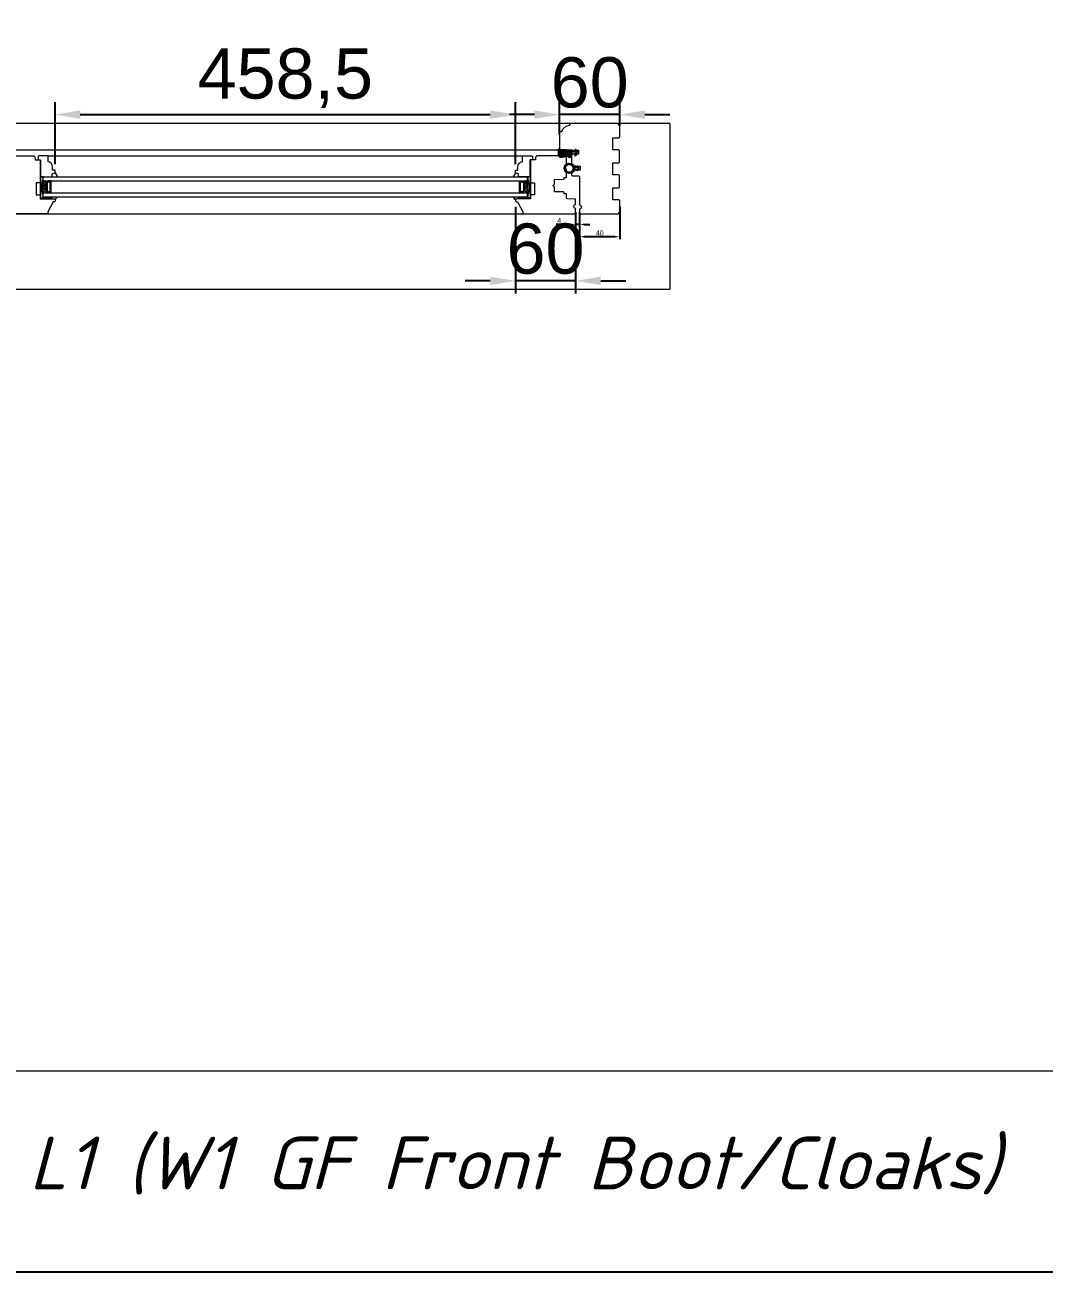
# Model space of a CAD drawing. Header units: millimetres. Extents: x 0 to 182016, y 11 to 3710.
# Drawn here: x 2964 to 3980, y 11 to 1253 of the extents above; entities that cross this region are included whole.
import ezdxf

# ---------------------------------------------------------------- set-up
doc = ezdxf.new("R2010")
doc.units = ezdxf.units.MM
for name, color, linetype, lineweight in [('Matmenys', 10, 'Continuous', 20), ('OTHER', 251, 'Continuous', 13), ('Stakta', 7, 'Continuous', 25), ('Testinės profilio linijos', 7, 'Continuous', 5)]:
    doc.layers.add(name, color=color, linetype=linetype, lineweight=lineweight)
doc.styles.add('ROMANS', font='stylu.ttf', dxfattribs={"oblique": 15})
doc.styles.get("Standard").update_dxf_attribs({"font": 'arial.ttf'})
doc.dimstyles.new('2', dxfattribs={"dimscale": 2, "dimtxt": 2.5, "dimasz": 2.5, "dimexe": 1.25, "dimexo": 0.625, "dimtad": 1, "dimtxsty": 'Standard', "dimcen": 2.5, "dimadec": 0, "dimazin": 0, "dimtfac": 1, "dimtmove": 0, "dimatfit": 3, "dimfxl": 1, "dimarcsym": 0})
doc.dimstyles.new('Padidinti matmenys', dxfattribs={"dimscale": 10, "dimtxt": 5, "dimasz": 2.5, "dimexe": 1.25, "dimexo": 0.625, "dimtad": 1, "dimdec": 1, "dimtxsty": 'Standard', "dimcen": 2.5, "dimadec": 0, "dimazin": 0, "dimtfac": 1, "dimtdec": 1, "dimtmove": 0, "dimatfit": 3, "dimfxl": 1, "dimarcsym": 0})

# ---------------------------------------------------------------- blocks, each defined once
blk = doc.blocks.new('*D1316')
at = {"layer": 'Defpoints', "color": 0, "transparency": 16777216}
for p in [(3556.9, 1073.3), (3516.9, 1067.8), (3516.9, 1042.1)]:
    blk.add_point(p, dxfattribs=at)
at = {"layer": 'Matmenys', "color": 0, "lineweight": -2, "transparency": 16777216}
for p, q in [((3556.9, 1072.1), (3556.9, 1039.6)), ((3516.9, 1066.6), (3516.9, 1039.6)), ((3551.9, 1042.1), (3521.9, 1042.1))]:
    blk.add_line(p, q, dxfattribs=at)
at = {"layer": 'Matmenys', "color": 0, "transparency": 16777216}
for points in [[(3521.9, 1043), (3521.9, 1041.3), (3516.9, 1042.1)], [(3551.9, 1043), (3551.9, 1041.3), (3556.9, 1042.1)]]:
    blk.add_solid(points, dxfattribs=at)
at = {"layer": 'Matmenys', "color": 0, "lineweight": 5, "transparency": 16777216, "insert": (3536.9, 1045.9), "char_height": 5, "attachment_point": 5}
blk.add_mtext('40', dxfattribs=at)
blk = doc.blocks.new('*D1317')
at = {"color": 0, "lineweight": -2, "transparency": 16777216}
for p, q in [((3496.9, 1144.1), (3496.9, 1176.3)), ((3556.9, 1152.6), (3556.9, 1176.3)), ((3471.9, 1163.8), (3446.9, 1163.8)), ((3556.9, 1163.8), (3496.9, 1163.8)), ((3581.9, 1163.8), (3606.9, 1163.8))]:
    blk.add_line(p, q, dxfattribs=at)
at = {"color": 0, "transparency": 16777216}
for points in [[(3471.9, 1168), (3471.9, 1159.6), (3496.9, 1163.8)], [(3581.9, 1168), (3581.9, 1159.6), (3556.9, 1163.8)]]:
    blk.add_solid(points, dxfattribs=at)
at = {"layer": 'Defpoints', "color": 0, "transparency": 16777216}
for p in [(3496.9, 1163.8), (3556.9, 1146.3), (3496.9, 1137.8)]:
    blk.add_point(p, dxfattribs=at)
at = {"color": 0, "lineweight": 5, "transparency": 16777216, "insert": (3526.9, 1195.6), "char_height": 50, "attachment_point": 5}
blk.add_mtext('60', dxfattribs=at)
blk = doc.blocks.new('*D1318')
at = {"color": 0, "lineweight": -2, "transparency": 16777216}
for p, q in [((3452.9, 1072.1), (3452.9, 985.7)), ((3512.9, 1061.8), (3512.9, 985.7)), ((3427.9, 998.2), (3402.9, 998.2)), ((3512.9, 998.2), (3452.9, 998.2)), ((3537.9, 998.2), (3562.9, 998.2))]:
    blk.add_line(p, q, dxfattribs=at)
at = {"color": 0, "transparency": 16777216}
for points in [[(3427.9, 1002.4), (3427.9, 994), (3452.9, 998.2)], [(3537.9, 1002.4), (3537.9, 994), (3512.9, 998.2)]]:
    blk.add_solid(points, dxfattribs=at)
at = {"layer": 'Defpoints', "color": 0, "transparency": 16777216}
for p in [(3452.9, 1078.3), (3512.9, 1068.1), (3452.9, 998.2)]:
    blk.add_point(p, dxfattribs=at)
at = {"color": 0, "lineweight": 5, "transparency": 16777216, "insert": (3482.9, 1030), "char_height": 50, "attachment_point": 5}
blk.add_mtext('60', dxfattribs=at)
blk = doc.blocks.new('*D1319')
at = {"layer": 'Defpoints', "color": 0, "transparency": 16777216}
for p in [(3512.9, 1067.8), (3516.9, 1067.8), (3512.9, 1054.4)]:
    blk.add_point(p, dxfattribs=at)
at = {"layer": 'Matmenys', "color": 0, "lineweight": -2, "transparency": 16777216}
for p, q in [((3512.9, 1066.6), (3512.9, 1051.9)), ((3516.9, 1066.6), (3516.9, 1051.9)), ((3507.9, 1054.4), (3493.5, 1054.4)), ((3516.9, 1054.4), (3512.9, 1054.4)), ((3521.9, 1054.4), (3526.9, 1054.4))]:
    blk.add_line(p, q, dxfattribs=at)
at = {"layer": 'Matmenys', "color": 0, "transparency": 16777216}
for points in [[(3507.9, 1055.3), (3507.9, 1053.6), (3512.9, 1054.4)], [(3521.9, 1055.3), (3521.9, 1053.6), (3516.9, 1054.4)]]:
    blk.add_solid(points, dxfattribs=at)
at = {"layer": 'Matmenys', "color": 0, "lineweight": 5, "transparency": 16777216, "insert": (3496.5, 1058.2), "char_height": 5, "attachment_point": 5}
blk.add_mtext('4', dxfattribs=at)
blk = doc.blocks.new('*D1338')
at = {"color": 0, "lineweight": -2, "transparency": 16777216}
for p, q in [((2994.4, 1114.6), (2994.4, 1176.3)), ((3452.9, 1114.6), (3452.9, 1176.3)), ((3019.4, 1163.8), (3427.9, 1163.8))]:
    blk.add_line(p, q, dxfattribs=at)
at = {"color": 0, "transparency": 16777216}
for points in [[(3019.4, 1168), (3019.4, 1159.6), (2994.4, 1163.8)], [(3427.9, 1168), (3427.9, 1159.6), (3452.9, 1163.8)]]:
    blk.add_solid(points, dxfattribs=at)
at = {"layer": 'Defpoints', "color": 0, "transparency": 16777216}
for p in [(3452.9, 1163.8), (2994.4, 1108.3), (3452.9, 1108.3)]:
    blk.add_point(p, dxfattribs=at)
at = {"color": 0, "lineweight": 5, "transparency": 16777216, "insert": (3223.7, 1200.1), "char_height": 50, "attachment_point": 5}
blk.add_mtext('458,5', dxfattribs=at)

msp = doc.modelspace()

# ---------------------------------------------------------------- hatches: boundary and pattern name
at = {"lineweight": 0}
h = msp.add_hatch(dxfattribs=at)
h.set_pattern_fill('HEX', color=256, scale=0.25, angle=90, style=0)
h.set_pattern_definition([(90, (-15364.8525, -11821.5974), (1.374815, -4e-16), [0.79375, -1.5875]), (330, (-15364.8525, -11821.5974), (-0.6874075, -1.190624716), [0.79375, -1.5875]), (30, (-15364.8525, -11820.8036), (0.6874075, -1.190624716), [0.79375, -1.5875])])
h.paths.add_polyline_path([(2982.4185551, 1085.8109378), (2987.4185551, 1085.8109378), (2985.4185551, 1087.8109378), (2985.4185551, 1095.8109378), (2987.4185551, 1097.8109378), (2982.4185551, 1097.8116468)])
h = msp.add_hatch(dxfattribs=at)
h.set_pattern_fill('JIS_WOOD', color=256, angle=90, style=0)
h.set_pattern_definition([(45, (-15364.8525, -11821.59735), (0.5, -0.5), [])])
h.paths.add_polyline_path([(2985.4185551, 1095.8109378), (2985.4185551, 1087.8109378), (2987.4185551, 1085.8109378), (2990.4185551, 1085.8109378), (2990.4362885, 1097.8475204), (2987.4185551, 1097.8109378)])
h.paths.add_polyline_path([(2986.4185551, 1088.2251513), (2986.4185551, 1095.3967242), (2987.8327686, 1096.8109378), (2989.4185551, 1096.8109378), (2989.4185551, 1086.8109378), (2987.8327686, 1086.8109378)], flags=16)
h = msp.add_hatch(dxfattribs=at)
h.set_pattern_fill('JIS_WOOD', color=256, angle=90, style=0)
h.set_pattern_definition([(45, (-15285.86366, -11821.59735), (0.5, -0.5), [])])
h.paths.add_polyline_path([(3461.9074518, 1095.8109378), (3461.9074518, 1087.8109378), (3459.9074518, 1085.8109378), (3456.9074518, 1085.8109378), (3456.8897184, 1097.8475204), (3459.9074518, 1097.8109378)])
h.paths.add_polyline_path([(3460.9074518, 1088.2251513), (3460.9074518, 1095.3967242), (3459.4932383, 1096.8109378), (3457.9074518, 1096.8109378), (3457.9074518, 1086.8109378), (3459.4932383, 1086.8109378)], flags=16)
h = msp.add_hatch(dxfattribs=at)
h.set_pattern_fill('HEX', color=256, scale=0.25, angle=90, style=0)
h.set_pattern_definition([(90, (-15285.8637, -11821.5974), (1.374815, -4e-16), [0.79375, -1.5875]), (330, (-15285.8637, -11821.5974), (-0.6874075, -1.190624716), [0.79375, -1.5875]), (30, (-15285.8637, -11820.8036), (0.6874075, -1.190624716), [0.79375, -1.5875])])
h.paths.add_polyline_path([(3464.9074518, 1085.8109378), (3459.9074518, 1085.8109378), (3461.9074518, 1087.8109378), (3461.9074518, 1095.8109378), (3459.9074518, 1097.8109378), (3464.9074518, 1097.8116468)])
at = {"lineweight": 0, "ltscale": 0.5}
h = msp.add_hatch(dxfattribs=at)
h.set_pattern_fill('ANSI37', color=256, scale=0.5, angle=90, style=0)
h.set_pattern_definition([(135, (2978.9186, 1079.8116), (-1.12253, -1.12253), []), (225, (2978.9186, 1079.8116), (1.12253, -1.12253), [])])
h.paths.add_polyline_path([(2991.4185551, 1081.8116468), (2982.4185551, 1081.8116468), (2982.4185551, 1079.8116468), (2991.4185551, 1079.8116468)])
h = msp.add_hatch(dxfattribs=at)
h.set_pattern_fill('ANSI37', color=256, scale=0.5, angle=90, style=0)
h.set_pattern_definition([(135, (3057.9074, 1079.8116), (-1.122532, -1.122532), []), (225, (3057.9074, 1079.8116), (1.122532, -1.122532), [])])
h.paths.add_polyline_path([(3455.9074518, 1081.8116468), (3464.9074518, 1081.8116468), (3464.9074518, 1079.8116468), (3455.9074518, 1079.8116468)])
at = {"layer": 'Matmenys'}
h = msp.add_hatch(dxfattribs=at)
h.set_pattern_fill('ANSI37', color=252, scale=0.5, angle=-93.5893456117, style=0)
h.set_pattern_definition([(311.4106544, (-68.1298, -271065.3749), (1.190606082, 1.0500540025), []), (41.4106544, (-68.1298, -271065.3749), (-1.0500540025, 1.190606082), [])])
edge = h.paths.add_edge_path()
edge.add_arc((3498.8216037, 1127.9313767), 0.1, 86.4106543883, 176.4106543883)
edge.add_line((3498.7217998, 1127.9376372), (3498.6247166, 1126.3899514))
edge.add_arc((3498.375207, 1126.4056027), 0.25, 176.4106543883, 356.4106543883, ccw=False)
edge.add_line((3498.1256974, 1126.4212539), (3498.2540831, 1128.4679588))
edge.add_arc((3498.3538869, 1128.4616983), 0.1, 86.410654381, 176.4106543883, ccw=False)
edge.add_line((3498.3601474, 1128.5615022), (3498.3648924, 1128.6371452))
edge.add_line((3498.3648924, 1128.6371452), (3496.3830915, 1128.7614595))
edge.add_spline(control_points=[(3496.3830915, 1128.7614595), (3496.303933, 1128.7496572), (3496.2339413, 1128.7384817), (3496.1501905, 1128.7166877), (3496.1266262, 1128.7073019), (3496.1027432, 1128.694607), (3496.0946836, 1128.6883578), (3496.0701957, 1128.662769), (3496.0513029, 1128.633532), (3496.0175995, 1128.5292122), (3496.0044776, 1128.45628), (3495.9847754, 1128.2032969), (3495.9952737, 1127.9894628), (3496.0146019, 1127.5469844), (3496.0190773, 1127.3276555), (3496.0201534, 1126.9077646), (3496.0171215, 1126.7046785), (3496.004411, 1126.1144711), (3495.9912346, 1125.746421), (3495.9914963, 1124.9932396), (3496.0099926, 1124.6164897), (3496.113179, 1124.0233853), (3496.173073, 1123.7958143), (3496.3261086, 1123.3987131), (3496.408858, 1123.2269254), (3496.6128582, 1122.8857577), (3496.732973, 1122.719555), (3497.0004181, 1122.4283953), (3497.1480918, 1122.3048153), (3497.4292763, 1122.1450966), (3497.5645726, 1122.0975426), (3497.8658714, 1122.0379377), (3498.0294714, 1122.0272343), (3498.6140682, 1122.0409782), (3499.0779838, 1122.1357324), (3499.9704799, 1122.3074747), (3500.3975601, 1122.3911693), (3501.4759087, 1122.6023556), (3502.1339593, 1122.7360897), (3503.1270612, 1122.8610157), (3503.4306624, 1122.8915096), (3504.052706, 1122.915845), (3504.3686101, 1122.9083043), (3504.9178183, 1122.8234199), (3505.1539017, 1122.7620813), (3505.5545531, 1122.589621), (3505.7131856, 1122.4947725), (3506.0118444, 1122.3105041), (3506.1533017, 1122.2206466), (3506.4550846, 1122.0645635), (3506.6201373, 1121.9945934), (3506.985259, 1121.8748621), (3507.1862091, 1121.8318596), (3507.5256257, 1121.8079609), (3507.6676112, 1121.8211667), (3507.8628319, 1121.881206), (3507.9281597, 1121.9179461), (3508.054883, 1122.0264953), (3508.1140609, 1122.0985614), (3508.2711384, 1122.362649), (3508.3526381, 1122.6037573), (3508.4692554, 1123.1541683), (3508.5057869, 1123.4623634), (3508.5590584, 1124.0585812), (3508.5782808, 1124.3461322), (3508.6216403, 1124.876622), (3508.6437765, 1125.1248805), (3508.6799908, 1125.5296828), (3508.6940772, 1125.6870861), (3508.7221993, 1126.0110185), (3508.7372354, 1126.1893357), (3508.8055204, 1126.4922028), (3508.8411554, 1126.6100248), (3508.9367522, 1126.8225036), (3508.9898991, 1126.9164184), (3509.1085398, 1127.0616121), (3509.1641621, 1127.1166303), (3509.2879293, 1127.2057222), (3509.3515563, 1127.2386016), (3509.4704204, 1127.2867698), (3509.5274974, 1127.303651), (3509.6280778, 1127.3295949), (3509.6724734, 1127.3393125), (3509.7134697, 1127.3483485)], knot_values=[0, 0, 0, 0, 0.2245066002, 0.2245066002, 0.377043448, 0.377043448, 0.5295802957, 0.5295802957, 0.8082977366, 0.8082977366, 1.0870151774, 1.0870151774, 1.6244414062, 1.6244414062, 2.161867635, 2.161867635, 2.6992938638, 2.6992938638, 3.7741463214, 3.7741463214, 5.0334406395, 5.0334406395, 5.8656302806, 5.8656302806, 6.5060139406, 6.5060139406, 7.1463976006, 7.1463976006, 7.7996240151, 7.7996240151, 8.3563201169, 8.3563201169, 8.9130162187, 8.9130162187, 10.239934143, 10.239934143, 11.5668520673, 11.5668520673, 13.5970761059, 13.5970761059, 14.4582175179, 14.4582175179, 15.3193589298, 15.3193589298, 15.9856015553, 15.9856015553, 16.5061017172, 16.5061017172, 17.0266018791, 17.0266018791, 17.547102041, 17.547102041, 18.1672448488, 18.1672448488, 18.7176261004, 18.7176261004, 19.1465766047, 19.1465766047, 19.5755271091, 19.5755271091, 20.3898249977, 20.3898249977, 21.2041228863, 21.2041228863, 21.9655448497, 21.9655448497, 22.7269668131, 22.7269668131, 23.2229068178, 23.2229068178, 23.7188468224, 23.7188468224, 24.0184411081, 24.0184411081, 24.2549295987, 24.2549295987, 24.4119994701, 24.4119994701, 24.5501072405, 24.5501072405, 24.6882150108, 24.6882150108, 24.8099116426, 24.8099116426, 24.8099116426, 24.8099116426], degree=3, periodic=0)
edge.add_line((3509.7134697, 1127.3483485), (3498.8278642, 1128.0311805))

# ---------------------------------------------------------------- linework, layer by layer
at = {"lineweight": 5}
for p, q in [((3606.9074522, 1154.8116468), (3553.9074522, 1154.8116468)), ((3606.9074522, 1154.8116468), (3606.9074522, 989.8116468)), ((2226.9296579, 989.8116468), (3606.9074522, 989.8116468))]:
    msp.add_line(p, q, dxfattribs=at)
at = {"lineweight": 9}
for p, q in [((2987.4185551, 1122.8116468), (3459.9074518, 1122.8116468)), ((2982.4186402, 1101.8116468), (3464.9073668, 1101.8116468)), ((2982.4186402, 1097.8116468), (3464.9073668, 1097.8116468)), ((2982.4186402, 1085.8116468), (3464.9073668, 1085.8116468)), ((2982.4186402, 1081.8116468), (3464.9073668, 1081.8116468))]:
    msp.add_line(p, q, dxfattribs=at)
at = {"color": 1}
for p, q in [((3496.3388512, 1129.0581796), (3511.6636667, 1128.0968849)), ((3496.3830915, 1128.7614595), (3511.6180362, 1127.8058022)), ((3509.7780425, 1127.0553803), (3511.5384938, 1126.9449507))]:
    msp.add_line(p, q, dxfattribs=at)
for p, q in [((3498.2540831, 1128.4679588), (3498.1256974, 1126.4212539)), ((3498.3601474, 1128.5615022), (3498.3648924, 1128.6371452)), ((3513.6184114, 1127.6043821), (3498.3601474, 1128.5615022)), ((3498.7217998, 1127.9376372), (3498.6247166, 1126.3899514)), ((3513.6616292, 1127.1006884), (3498.8278642, 1128.0311805)), ((3512.9367584, 1126.1625526), (3512.2082932, 1122.9425461)), ((3513.1836452, 1122.7218913), (3512.2082932, 1122.9425461)), ((3513.3153388, 1128.6252267), (3512.5676981, 1128.6721247)), ((3512.5676981, 1128.6721247), (3513.6184114, 1127.6043821)), ((3513.4244344, 1126.0522252), (3512.9367584, 1126.1625526)), ((3514.1670917, 1127.0689818), (3513.1836452, 1122.7218913)), ((3513.3153388, 1128.6252267), (3514.3456801, 1127.558762)), ((3513.6616292, 1127.1006884), (3513.4244344, 1126.0522252)), ((3514.3143776, 1127.0597428), (3514.1670917, 1127.0689818)), ((3514.3456801, 1127.558762), (3514.3143776, 1127.0597428))]:
    msp.add_line(p, q)
at = {"lineweight": 0}
for p, q in [((2994.4185551, 1105.8116468), (2996.7052202, 1101.8116468)), ((3452.9074518, 1105.8116468), (3450.6207867, 1101.8116468)), ((2982.4185551, 1101.8109378), (2979.4185551, 1080.8109378)), ((2979.4185551, 1101.8109378), (2982.4185551, 1080.8109378)), ((3464.9074518, 1101.8109378), (3467.9074518, 1080.8109378)), ((3467.9074518, 1101.8109378), (3464.9074518, 1080.8109378)), ((2991.4185551, 1079.8116468), (2991.4185551, 1081.8116468)), ((2994.4185551, 1078.8116468), (2996.7052202, 1081.8116468)), ((3452.9074518, 1078.8116468), (3450.6207867, 1081.8116468)), ((3455.9074518, 1079.8116468), (3455.9074518, 1081.8116468)), ((3464.9074518, 1079.8116468), (3464.9074518, 1082.8116468)), ((5499.3152885, 210.9357406), (1798.8550041, 210.9357406))]:
    msp.add_line(p, q, dxfattribs=at)
msp.add_lwpolyline([(5499.3152885, 3710.4502728), (5499.3152885, 10.9108603), (-0.0000543, 10.9108603), (-0.0000543, 3710.4502728)], close=True)
for points in [[(2987.4185551, 1116.8116468), (2987.4185551, 1122.8116468), (2978.4185551, 1122.8116468, 0.4142135624), (2977.4185551, 1121.8116468), (2977.4185551, 1118.8116468), (2979.9185551, 1118.8116468), (2979.9185551, 1101.8116468), (2991.4185551, 1101.8116468), (2991.4185551, 1104.8116468), (2994.4185551, 1105.8116468), (2994.4185551, 1108.3116468), (2991.9185551, 1108.3116468), (2991.9185551, 1111.8367097, 0.3851703882), (2987.4185551, 1116.8116468)], [(3459.9074518, 1116.8116468), (3459.9074518, 1122.8116468), (3468.9074518, 1122.8116468, -0.4142135624), (3469.9074518, 1121.8116468), (3469.9074518, 1118.8116468), (3467.4074518, 1118.8116468), (3467.4074518, 1101.8116468), (3455.9074518, 1101.8116468), (3455.9074518, 1104.8116468), (3452.9074518, 1105.8116468), (3452.9074518, 1108.3116468), (3455.4074518, 1108.3116468), (3455.4074518, 1111.8367097, -0.3851703882), (3459.9074518, 1116.8116468)]]:
    msp.add_lwpolyline(points, format="xyb", dxfattribs=at)
for points in [[(2979.4185551, 1101.8109378), (2979.4185551, 1080.8109378), (2982.4185551, 1080.8109378), (2982.4185551, 1101.8109378)], [(2985.4185551, 1095.8109378), (2985.4185551, 1087.8109378), (2987.4185551, 1085.8109378), (2990.4185551, 1085.8109378), (2990.4185551, 1097.8109378), (2987.4185551, 1097.8109378)], [(2986.4185551, 1095.3967242), (2986.4185551, 1088.2251513), (2987.8327686, 1086.8109378), (2989.4185551, 1086.8109378), (2989.4185551, 1096.8109378), (2987.8327686, 1096.8109378)], [(3461.9074518, 1095.8109378), (3461.9074518, 1087.8109378), (3459.9074518, 1085.8109378), (3456.9074518, 1085.8109378), (3456.9074518, 1097.8109378), (3459.9074518, 1097.8109378)], [(3460.9074518, 1095.3967242), (3460.9074518, 1088.2251513), (3459.4932383, 1086.8109378), (3457.9074518, 1086.8109378), (3457.9074518, 1096.8109378), (3459.4932383, 1096.8109378)], [(3467.9074518, 1101.8109378), (3467.9074518, 1080.8109378), (3464.9074518, 1080.8109378), (3464.9074518, 1101.8109378)]]:
    msp.add_lwpolyline(points, close=True, dxfattribs=at)
at = {"color": 18, "linetype": 'ByBlock', "true_color": 0x000000}
for radius in [4.85, 4.25]:
    msp.add_circle((3506.5804414, 1110.3105813), radius, dxfattribs=at)
for centre, radius, start, end in [((3498.375207, 1126.4056027), 0.25, 176.4106543908, 356.4106543908), ((3498.3538869, 1128.4616983), 0.1, 86.4106543877, 176.4106543908), ((3498.8216037, 1127.9313767), 0.1, 86.4106543877, 176.4106543908)]:
    msp.add_arc(centre, radius, start, end)
at = {"color": 1}
msp.add_spline([(3496.3388512, 1129.0581796), (3495.9773509, 1128.9676829), (3495.70781, 1127.6938244), (3496.1961993, 1123.0014514), (3497.2393971, 1121.9114451), (3499.402869, 1121.8928287), (3501.1009088, 1122.2232026), (3503.2663497, 1122.570119), (3505.3030713, 1122.3706902), (3506.1313161, 1121.8945212), (3507.9858562, 1121.6142579), (3508.8783021, 1124.3264364), (3509.0054697, 1125.805312), (3509.123441, 1126.4925799), (3509.4256467, 1126.9344652), (3509.7780425, 1127.0553803)], degree=3, dxfattribs=at)
msp.add_open_spline([(3496.3830915, 1128.7614595), (3496.303933, 1128.7496572), (3496.2339413, 1128.7384817), (3496.1501905, 1128.7166877), (3496.1266262, 1128.7073019), (3496.1027432, 1128.694607), (3496.0946836, 1128.6883578), (3496.0701957, 1128.662769), (3496.0513029, 1128.633532), (3496.0175995, 1128.5292122), (3496.0044776, 1128.45628), (3495.9847754, 1128.2032969), (3495.9952737, 1127.9894628), (3496.0146019, 1127.5469844), (3496.0190773, 1127.3276555), (3496.0201534, 1126.9077646), (3496.0171215, 1126.7046785), (3496.004411, 1126.1144711), (3495.9912346, 1125.746421), (3495.9914963, 1124.9932396), (3496.0099926, 1124.6164897), (3496.113179, 1124.0233853), (3496.173073, 1123.7958143), (3496.3261086, 1123.3987131), (3496.408858, 1123.2269254), (3496.6128582, 1122.8857577), (3496.732973, 1122.719555), (3497.0004181, 1122.4283953), (3497.1480918, 1122.3048153), (3497.4292763, 1122.1450966), (3497.5645726, 1122.0975426), (3497.8658714, 1122.0379377), (3498.0294714, 1122.0272343), (3498.6140682, 1122.0409782), (3499.0779838, 1122.1357324), (3499.9704799, 1122.3074747), (3500.3975601, 1122.3911693), (3501.4759087, 1122.6023556), (3502.1339593, 1122.7360897), (3503.1270612, 1122.8610157), (3503.4306624, 1122.8915096), (3504.052706, 1122.915845), (3504.3686101, 1122.9083043), (3504.9178183, 1122.8234199), (3505.1539017, 1122.7620813), (3505.5545531, 1122.589621), (3505.7131856, 1122.4947725), (3506.0118444, 1122.3105041), (3506.1533017, 1122.2206466), (3506.4550846, 1122.0645635), (3506.6201373, 1121.9945934), (3506.985259, 1121.8748621), (3507.1862091, 1121.8318596), (3507.5256257, 1121.8079609), (3507.6676112, 1121.8211667), (3507.8628319, 1121.881206), (3507.9281597, 1121.9179461), (3508.054883, 1122.0264953), (3508.1140609, 1122.0985614), (3508.2711384, 1122.362649), (3508.3526381, 1122.6037573), (3508.4692554, 1123.1541683), (3508.5057869, 1123.4623634), (3508.5590584, 1124.0585812), (3508.5782808, 1124.3461322), (3508.6216403, 1124.876622), (3508.6437765, 1125.1248805), (3508.6799908, 1125.5296828), (3508.6940772, 1125.6870861), (3508.7221993, 1126.0110185), (3508.7372354, 1126.1893357), (3508.8055204, 1126.4922028), (3508.8411554, 1126.6100248), (3508.9367522, 1126.8225036), (3508.9898991, 1126.9164184), (3509.1085398, 1127.0616121), (3509.1641621, 1127.1166303), (3509.2879293, 1127.2057222), (3509.3515563, 1127.2386016), (3509.4704204, 1127.2867698), (3509.5274974, 1127.303651), (3509.6280778, 1127.3295949), (3509.6724734, 1127.3393125), (3509.7134697, 1127.3483485)], degree=3, knots=[0, 0, 0, 0, 0.2245066002, 0.2245066002, 0.377043448, 0.377043448, 0.5295802957, 0.5295802957, 0.8082977366, 0.8082977366, 1.0870151774, 1.0870151774, 1.6244414062, 1.6244414062, 2.161867635, 2.161867635, 2.6992938638, 2.6992938638, 3.7741463214, 3.7741463214, 5.0334406395, 5.0334406395, 5.8656302806, 5.8656302806, 6.5060139406, 6.5060139406, 7.1463976006, 7.1463976006, 7.7996240151, 7.7996240151, 8.3563201169, 8.3563201169, 8.9130162187, 8.9130162187, 10.239934143, 10.239934143, 11.5668520673, 11.5668520673, 13.5970761059, 13.5970761059, 14.4582175179, 14.4582175179, 15.3193589298, 15.3193589298, 15.9856015553, 15.9856015553, 16.5061017172, 16.5061017172, 17.0266018791, 17.0266018791, 17.547102041, 17.547102041, 18.1672448488, 18.1672448488, 18.7176261004, 18.7176261004, 19.1465766047, 19.1465766047, 19.5755271091, 19.5755271091, 20.3898249977, 20.3898249977, 21.2041228863, 21.2041228863, 21.9655448497, 21.9655448497, 22.7269668131, 22.7269668131, 23.2229068178, 23.2229068178, 23.7188468224, 23.7188468224, 24.0184411081, 24.0184411081, 24.2549295987, 24.2549295987, 24.4119994701, 24.4119994701, 24.5501072405, 24.5501072405, 24.6882150108, 24.6882150108, 24.8099116426, 24.8099116426, 24.8099116426, 24.8099116426], dxfattribs=at)
at = {"layer": 'OTHER'}
msp.add_lwpolyline([(3511.3836512, 1109.7005552), (3512.79956, 1109.7005552), (3512.79956, 1108.0552738), (3513.3252422, 1108.0552738), (3514.0685832, 1109.7005552), (3514.8612028, 1109.7005552), (3514.8612028, 1108.0552738), (3515.0800936, 1108.0552738), (3516.5829748, 1110.3105813), (3515.0800936, 1112.5658888), (3514.8612028, 1112.5658888), (3514.8612028, 1110.9206075), (3514.0685832, 1110.9206075), (3513.3252422, 1112.5658888), (3512.79956, 1112.5658888), (3512.79956, 1110.9206075), (3511.3836512, 1110.9206075)], dxfattribs=at)
at = {"layer": 'Stakta', "color": 18, "lineweight": 5, "true_color": 0x000000}
for points in [[(3508.9074518, 1115.1149884, 0.2720281141), (3509.1640654, 1114.6782241, -0.164173551), (3511.3127766, 1112.3105813), (3517.4074518, 1112.3105813), (3517.4074518, 1108.3105813), (3511.3127766, 1108.3105813, -0.164173551), (3509.1640654, 1105.9429385, 0.2720281141), (3508.9074518, 1105.5061742), (3508.9074518, 1103.872773, 0.4116598905), (3509.8987253, 1102.8728111), (3515.9161784, 1102.8202976, -0.4116598905), (3516.9074518, 1101.8203356), (3516.9074518, 1074.2611366, 0.3563939587), (3517.3074518, 1073.7712386, -0.8164965809), (3517.3074518, 1069.852055, 0.3563939587), (3516.9074518, 1069.3621571), (3516.9074518, 1066.3116468, 0.4142135624), (3518.4074518, 1064.8116468), (3553.9074522, 1064.8116468, 0.4142135624), (3556.9074522, 1067.8116468), (3556.9074522, 1077.8116468, 0.4142135624), (3555.9074522, 1078.8116468), (3550.4074522, 1078.8116468, -0.4142135624), (3549.9074522, 1079.3116468), (3549.9074522, 1090.3116468, -0.4142135624), (3550.4074522, 1090.8116468), (3555.7074522, 1090.8116468, 0.4142135624), (3556.7074522, 1091.8116468), (3556.7074522, 1102.8116468, 0.4142135624), (3555.7074522, 1103.8116468), (3550.4074522, 1103.8116468, -0.4142135624), (3549.9074522, 1104.3116468), (3549.9074522, 1115.3116468, -0.4142135624), (3550.4074522, 1115.8116468), (3555.7074522, 1115.8116468, 0.4142135624), (3556.7074522, 1116.8116468), (3556.7074522, 1127.8116468, 0.4142135624), (3555.7074522, 1128.8116468), (3550.4074522, 1128.8116468, -0.4142135624), (3549.9074522, 1129.3116468), (3549.9074522, 1140.3116468, -0.4142135624), (3550.4074522, 1140.8116468), (3555.9074522, 1140.8116468, 0.4142135624), (3556.9074522, 1141.8116468), (3556.9074522, 1151.8116468, 0.4142135624), (3553.9074522, 1154.8116468), (3507.9074518, 1154.8116468, 0.4142135624), (3506.9074518, 1153.8116468), (3506.9074518, 1153.1023202, -0.4001549105), (3506.6219172, 1152.8026691, 0.3090857966), (3498.9726065, 1147.0143859, -0.3199404334), (3498.6907834, 1146.809756), (3497.8987253, 1146.8028438, 0.4116598905), (3496.9074518, 1145.8028819), (3496.9074518, 1129.9076805, 0.4116598905), (3497.8987253, 1128.9077185), (3507.9161784, 1128.8202976, -0.2023892741), (3508.630009, 1128.5116468), (3515.9074518, 1128.5116468), (3515.9074518, 1124.5116468), (3508.9074518, 1124.5116468)], [(3501.4074518, 1085.2013535), (3501.4074518, 1086.2544751, 0.4091108014), (3500.916178, 1086.7543989), (3492.2022161, 1086.9065017, -0.4091108014), (3491.9074518, 1087.206456), (3491.9074518, 1091.230276, 0.1989123674), (3491.7610052, 1091.5838294), (3490.4953198, 1092.8495148, -0.4142135624), (3490.4953198, 1093.2737789), (3491.7610052, 1094.5394643, 0.1989123674), (3491.9074518, 1094.8930177), (3491.9074518, 1098.9168377, -0.4091108014), (3492.2022161, 1099.216792), (3500.916178, 1099.3688947, 0.4091108014), (3501.4074518, 1099.8688186), (3501.4074518, 1100.9219402, -0.4040262259), (3501.696982, 1101.2217575), (3503.4249016, 1101.2820977, 0.4040262258), (3503.9074518, 1101.7817932), (3503.9074518, 1108.8621571, 0.3563939587), (3503.5074518, 1109.352055, -0.8164965809), (3503.5074518, 1113.2712386, 0.3563939587), (3503.9074518, 1113.7611366), (3503.9074518, 1121.8116468, 0.4142135624), (3502.9074518, 1122.8116468), (3474.9074518, 1122.8116468, 0.4142135624), (3472.9074518, 1120.8116468), (3472.9074518, 1119.1090402, -0.4116598905), (3472.6100698, 1118.8090516), (3468.4030886, 1118.7723379, 0.4116598905), (3467.9074518, 1118.2723569), (3467.9074518, 1096.3422099, 0.4116598905), (3468.4030886, 1095.842229), (3471.6100698, 1095.8142421, -0.4116598905), (3471.9074518, 1095.5142535), (3471.9074518, 1084.1090402, -0.4116598905), (3471.6100698, 1083.8090516), (3468.4030886, 1083.7810647, 0.4116598905), (3467.9074518, 1083.2810838), (3467.9074518, 1079.8116468), (3453.9074518, 1079.8116468, 0.4142135624), (3452.9074518, 1078.8116468), (3452.9074518, 1077.8204118, 0.4116598905), (3453.8987253, 1076.8204499), (3454.9074518, 1076.8116468), (3460.16602, 1066.9217186, -0.1227845609), (3460.2245462, 1066.6869828), (3460.2245462, 1065.8116468, 0.4142135624), (3461.2245462, 1064.8116468), (3511.9074518, 1064.8116468, 0.4142135624), (3512.9074518, 1065.8116468), (3512.9074518, 1069.8621571, 0.3563939587), (3512.5074518, 1070.352055, -0.8164965809), (3512.5074518, 1074.2712386, 0.3563939587), (3512.9074518, 1074.7611366), (3512.9074518, 1078.7417938, 0.4116598905), (3511.9161784, 1079.7417557), (3504.8987253, 1079.8029961, -0.4116598905), (3503.9074518, 1080.802958), (3503.9074518, 1084.3414835, 0.4040361542), (3503.4249016, 1084.8411959), (3501.696982, 1084.9015362, -0.4040262258)]]:
    msp.add_lwpolyline(points, format="xyb", close=True, dxfattribs=at)
msp.add_lwpolyline([(2946.7589716, 1122.8116468), (2972.4185551, 1122.8116468, -0.4142135624), (2974.4185551, 1120.8116468), (2974.4185551, 1119.1090402, 0.4116598905), (2974.7159371, 1118.8090516), (2978.9229183, 1118.7723379, -0.4116598905), (2979.4185551, 1118.2723569), (2979.4185551, 1096.3422099, -0.4116598905), (2978.9229183, 1095.842229), (2975.7159371, 1095.8142421, 0.4116598905), (2975.4185551, 1095.5142535), (2975.4185551, 1084.1090402, 0.4116598905), (2975.7159371, 1083.8090516), (2978.9229183, 1083.7810647, -0.4116598905), (2979.4185551, 1083.2810838), (2979.4185551, 1079.8116468), (2993.4185551, 1079.8116468, -0.4142135624), (2994.4185551, 1078.8116468), (2994.4185551, 1077.8204118, -0.4116598905), (2993.4272816, 1076.8204499), (2992.4185551, 1076.8116468), (2987.159987, 1066.9217186, 0.1227845609), (2987.1014608, 1066.6869828), (2987.1014608, 1065.8116468, -0.4142135624), (2986.1014608, 1064.8116468), (2935.4185551, 1064.8116468, -0.4142135624)], format="xyb", dxfattribs=at)
at = {"layer": 'Testinės profilio linijos', "lineweight": 5}
for p, q in [((3507.9074518, 1154.8116468), (2325.4296583, 1154.8116468)), ((2939.2870177, 1128.8116468), (3508.0389892, 1128.8116468)), ((2372.6125438, 1064.8116468), (3461.2245246, 1064.8116468))]:
    msp.add_line(p, q, dxfattribs=at)

# ---------------------------------------------------------------- texts
at = {"color": 0, "lineweight": 0, "insert": (2968.2525394, 145.8257351), "char_height": 52.5384468242, "width": 1804.947569763, "attachment_point": 1, "style": 'ROMANS'}
msp.add_mtext('{\\fISOCPEUR|b0|i0|c0|p34;\\C256;L\\fISOCPEUR|b0|i0|c186|p34;1\\fISOCPEUR|b0|i0|c0|p34; (W1 GF Front Boot/Cloaks)\\fISOCPEUR|b0|i0|c186|p34; }', dxfattribs=at)

# ---------------------------------------------------------------- dimensions: what is measured, and where the dimension line sits
at = {"color": 1, "lineweight": 5}
dim = msp.add_linear_dim(base=(3452.9074518, 1163.804424), p1=(2994.4185551, 1108.3116468), p2=(3452.9074518, 1108.3116468), dimstyle='Padidinti matmenys', dxfattribs=at)
dim.commit()
dim.dimension.update_dxf_attribs({"geometry": '*D1338', "text_midpoint": (3223.6630035, 1200.102173)})
for base, p1, p2, picture, middle in [((3496.9074518, 1163.804424), (3556.9074518, 1146.3116468), (3496.9074518, 1137.8116468), '*D1317', (3526.9074518, 1163.804424)), ((3452.9074518, 998.201914), (3512.9074518, 1068.0616468), (3452.9074518, 1078.3116468), '*D1318', (3482.9074518, 998.201914))]:
    dim = msp.add_linear_dim(base=base, p1=p1, p2=p2, dimstyle='Padidinti matmenys', dxfattribs=at)
    dim.commit()
    dim.dimension.update_dxf_attribs({"geometry": picture, "text_midpoint": middle, "dimtype": 160})
at = {"layer": 'Matmenys', "lineweight": 5}
for base, p1, p2, picture, middle in [((3516.9074518, 1042.1287646), (3556.9074518, 1073.3116468), (3516.9074518, 1067.8116468), '*D1316', (3536.9074518, 1042.1287646)), ((3512.9074518, 1054.4191349), (3516.9074518, 1067.8116468), (3512.9074518, 1067.8116468), '*D1319', (3496.4865787, 1054.4191349))]:
    dim = msp.add_linear_dim(base=base, p1=p1, p2=p2, dimstyle='2', override={"dimtmove": 0}, dxfattribs=at)
    dim.commit()
    dim.dimension.update_dxf_attribs({"geometry": picture, "text_midpoint": middle, "dimtype": 160})

doc.saveas('drawing.dxf')
